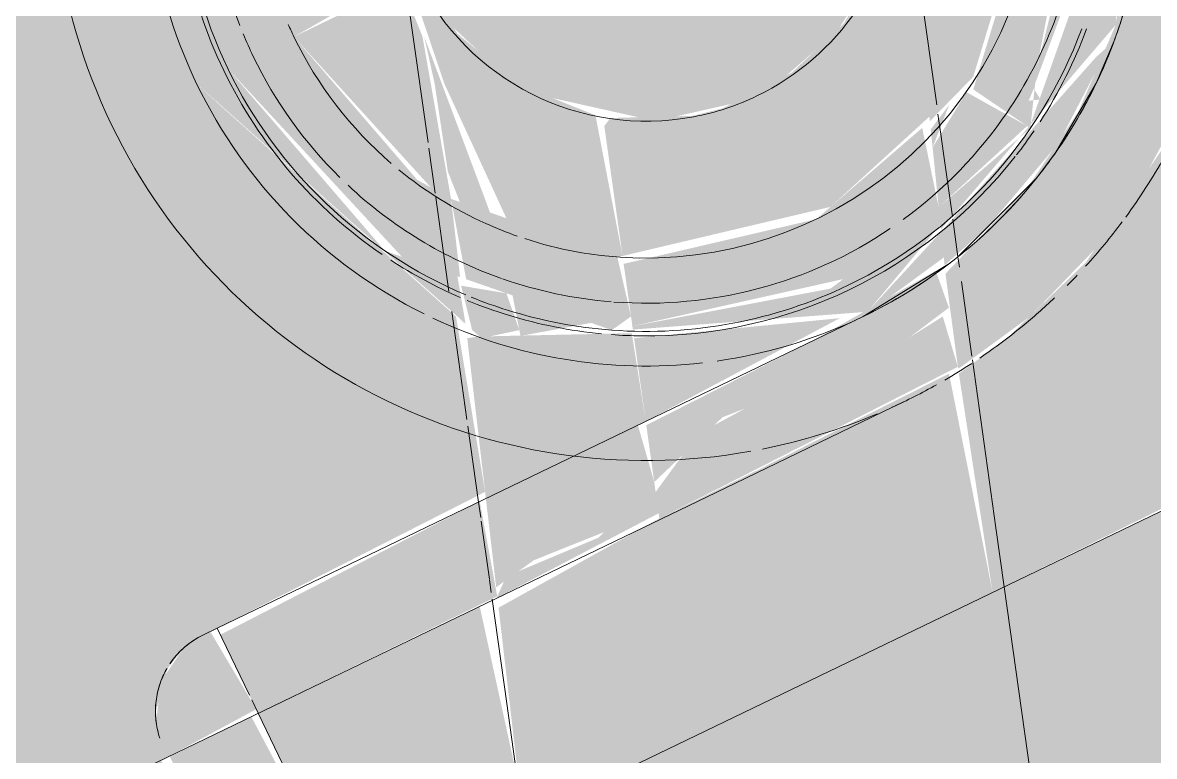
# Model space of a CAD drawing. Header units: metres. Extents: x 15.2 to 39, y -2.1 to 25.8.
# Drawn here: x 25.94516 to 25.97184, y 24.78878 to 24.80608 of the extents above; entities that cross this region are included whole.
import ezdxf

# ---------------------------------------------------------------- set-up
doc = ezdxf.new("R2010")
doc.units = ezdxf.units.M
doc.layers.add('A-FLOR', color=7, linetype='Continuous', lineweight=9, true_color=0x007f00)
doc.layers.add('P-SANR-FIXT', color=7, linetype='Continuous', lineweight=5)

# ---------------------------------------------------------------- blocks, each defined once
blk = doc.blocks.new('UT_Ducha higiênica - UT_Ducha higiênica-3628668-TÉRREO')
at = {"layer": 'P-SANR-FIXT', "true_color": 0xf0f1f7, "transparency": 33554560}
for points in [[(0.06600000000000557, 0.05738896833042396), (0.06600000000000665, 0.04111081578153612), (0.06707270295462019, 0.04095261230715148), (0.06787564434702348, 0.0402619429267885), (0.0681511617458161, 0.0396952061797324), (0.06822741628874658, 0.03878872391183644), (0.06837500654221285, 0.03170188777248156), (0.07239917617284208, 0.03052467378480849), (0.07924880820053545, 0.03334977557989802), (0.08000000000000564, 0.03364758371119561), (0.08000000000000564, 0.0514528220891366), (0.07420326019153939, 0.05194300195215212), (0.07214440446033174, 0.05238421109814281), (0.06971014256522597, 0.05319376902385665), (0.06787564434702348, 0.05426322742130082), (0.06721605440023773, 0.05480785721768856), (0.06627654872347061, 0.05667052214999709)], [(0.08000000000000564, 0.0514528220891366), (0.08000000000000564, 0.03364758371119561), (0.08832447377432685, 0.03019947377425127), (0.0887952502937421, 0.0293850315017401), (0.09056833088631415, 0.0299729506852637), (0.09177258371126469, 0.03050972148863958), (0.09184889882391649, 0.03969541915468359), (0.09251609626433324, 0.04068980073688834), (0.09301077523997416, 0.04099744027240603), (0.0940000000000057, 0.04153802325852814), (0.0938375142277309, 0.0569668463947166), (0.09278394559977464, 0.0548078572176864), (0.09087734520440194, 0.05345562955308965), (0.0882663540176106, 0.05249201108149077), (0.08521153238620727, 0.05186009597831531), (0.08110778467633346, 0.05150270320273762)]]:
    blk.add_hatch(color=7, dxfattribs=at).paths.add_polyline_path(points)
at = {"layer": 'P-SANR-FIXT', "true_color": 0xf4f4f4, "transparency": 33554560}
for points in [[(0.01500000000002041, 0.04895662101153), (0.01512511999485623, 0.04457711000151918), (0.06104499430344144, 0.02986840026209369), (0.06104499430344144, 0.03417061519968309), (0.05124977044699439, 0.03718797198336824), (0.03853252835645472, 0.04131872387728461), (0.02502871798532336, 0.04559278366095825), (0.01505929662041454, 0.04893740880013092)], [(0.01500000000002041, 0.04461718749986628), (0.01508959172625781, 0.03650742074787804), (0.02021054295102573, 0.0349126893743263), (0.02913709884446176, 0.03205958842969259), (0.04261159779771658, 0.02756323061783211), (0.05888689336295194, 0.02261129468144276), (0.06104499430343928, 0.02195205916468098), (0.06104499430344144, 0.02986840026209369), (0.01512511999485623, 0.04457711000151918)], [(0.07319260168384228, 0.03003246094366696), (0.07494790222908919, 0.02942427021980247), (0.0757016540558968, 0.02994810328954621), (0.08000000000000564, 0.03109984161405868), (0.08000000000000564, 0.03283003730629393), (0.07422015188773916, 0.03106001114756492), (0.07324092718521391, 0.03008078644504076)], [(0.08000000000000564, 0.03283003730629393), (0.08000000000000564, 0.03109984161405868), (0.08492194946161465, 0.02955441852911316), (0.08596251877424996, 0.028766904381176), (0.08773348009493648, 0.02910637916489839), (0.08508570843741763, 0.03146732583754951), (0.08064858588025221, 0.03265624924345883)], [(0.0660026917417769, 0.03252429378913686), (0.06614352672276207, 0.02823527659653066), (0.0668530679526746, 0.02800800167132507), (0.06624254088734526, 0.02976879679348706), (0.06636427324729609, 0.03211431176266454), (0.06603480861442496, 0.03251315989185879)], [(0.06623783886140189, 0.03244277576886967), (0.06642503255041637, 0.03136615035567943), (0.06629166183859538, 0.02940625214747639), (0.0668530679526746, 0.02800800167132507), (0.06822741628874442, 0.02777323168371507), (0.0682274162887455, 0.03175305261469591), (0.06646692584598274, 0.032363358604497)], [(0.07051265939328678, 0.02735251865311362), (0.07060565136282022, 0.02680600229776623), (0.07201105281627188, 0.02648742080700032), (0.07494790222908919, 0.02942427021980247), (0.07308605718399887, 0.02992591644382571), (0.07053850943564736, 0.0273783686954742)], [(0.06602678329040367, 0.02827267097720859), (0.06618929199337101, 0.02038062954228474), (0.0674122044319226, 0.0201847501238601), (0.06705643691078274, 0.02336329876784628), (0.06735244974281246, 0.02332132927751577), (0.0673734446147091, 0.02388599867875434), (0.06752851604004535, 0.02434210161897505), (0.06742616482807086, 0.02658063392664233), (0.06662817841868582, 0.02808003660018226), (0.0660700314695366, 0.02825881804482996)], [(0.07038514618040588, 0.02687663286400868), (0.06913691196327165, 0.0215318406539494), (0.06977451616430402, 0.01915226938058049), (0.0716284966744082, 0.0186902981510862), (0.07077515838587593, 0.02187499999993114), (0.07179900509813841, 0.02642375617942107), (0.07048669778472201, 0.0268441046157507)]]:
    blk.add_hatch(color=7, dxfattribs=at).paths.add_polyline_path(points)
at = {"layer": 'P-SANR-FIXT', "true_color": 0xf0f1f7, "transparency": 33554560}
h = blk.add_hatch(color=7, dxfattribs=at)
h.paths.add_polyline_path([(0.06131913397964073, 0.04015885768205343), (0.06104499430344144, 0.03897012282744843), (0.06104499430344144, 0.03878872391183644), (0.06600000000000665, 0.03897012282744951), (0.06597918455665511, 0.04111081567303499), (0.06228318583214765, 0.04099744027240278), (0.06159666615141236, 0.0405274667218752), (0.06139061833514488, 0.04025380083576768)])
h.paths.add_polyline_path([(0.0940000000000057, 0.04111080156403106), (0.09400000000000679, 0.03878872391183969), (0.09895500569657416, 0.03897012282744627), (0.09887875115364261, 0.0396952061797324), (0.09840346827408922, 0.04052732555062405), (0.09760873102365386, 0.04102995896074048), (0.09670677396448162, 0.04111081567303825), (0.09414043796388505, 0.0411108022960644)])
h = blk.add_hatch(color=7, dxfattribs=at)
h.paths.add_polyline_path([(0.06600000000000665, 0.04111081578153612), (0.06610452717211356, 0.03878872391183644), (0.0682274162887455, 0.03897012282744735), (0.0681511617458161, 0.0396952061797324), (0.0676758788662638, 0.04052732555062297), (0.06688114161583819, 0.04102995896073507), (0.06630371645262602, 0.04111081736465212)])
h.paths.add_polyline_path([(0.09204672338746399, 0.04015885768205451), (0.09177258371126579, 0.03897012282744735), (0.09177258371126579, 0.03878872391183753), (0.09400000000000679, 0.03897012282744627), (0.09383367726494024, 0.04111080069708006), (0.09297045711778831, 0.04097579216071874), (0.0921243556529878, 0.04026196628626068), (0.09211820774296814, 0.04025380083576659)])
h = blk.add_hatch(color=7, dxfattribs=at)
h.paths.add_polyline_path([(0.06104499430344144, 0.03878872391183644), (0.06104499430344144, 0.03417061519968309), (0.0660003625245263, 0.03298841994312422), (0.06600000000000665, 0.03878872391183753), (0.06142110450358804, 0.03878872391183644)])
h.paths.add_polyline_path([(0.06104499430344036, 0.02195205916468098), (0.06124305656763654, 0.001132232521669309), (0.06179801469972323, 0.0004363370349714473), (0.06359061305074629, -9.312657311966178e-14), (0.09695500569657353, -9.312657311966178e-14), (0.09851866866150959, 0.0007530203961875799), (0.09890486152093741, 0.001554958131994423), (0.09895500569657416, 0.002518993756030804), (0.09878162401379378, 0.03878872391183644), (0.0940000000000057, 0.03865793753211392), (0.09384497402901884, 0.02030958325517029), (0.09346928679824998, 0.01829467142547899), (0.0925676189672105, 0.01570613029024214), (0.09054179577598538, 0.01268209951848121), (0.089211627867787, 0.01147181869509818), (0.09033234720799407, 0.01082697033747298), (0.09097939482074996, 0.00971006021888814), (0.09106458025502621, 0.007657919766218425), (0.09097939482074996, 0.004069454246845177), (0.09033234720799407, 0.002952544128261417), (0.08921162786778267, 0.002307695770637307), (0.08324673743607626, 0.001744977240825853), (0.08301653995978675, 0.001662448639160124), (0.08301653995978675, 0.001267688726786764), (0.07925942093207802, 0.001079568247521169), (0.07698346004022454, 0.00130210223080953), (0.07677461274985095, 0.001744248721099933), (0.07323421458620795, 0.001865055626921259), (0.0700370455085597, 0.002670062531098671), (0.06926084178765694, 0.003491443075610212), (0.06893541974498398, 0.004714302604466039), (0.06902060517926131, 0.009710060218890306), (0.06966765279201828, 0.01082697033747407), (0.07067565450327697, 0.01158287328824358), (0.0689991597782605, 0.01333028612721388), (0.06709927002182847, 0.01658639448503444), (0.06628723877163199, 0.0190536209942782), (0.06603449453152344, 0.0204279155532562), (0.06333522205867556, 0.02125246284395155)])
h.paths.add_polyline_path([(0.07698346004022562, 0.00317387112398865), (0.07716568828068249, 0.00220327112735618), (0.07708624614682211, 0.002390385435379375), (0.07708624614682102, 0.003238187364842324)])
h.paths.add_polyline_path([(0.08291375385319133, 0.003238187364842324), (0.08268346541942309, 0.002287386027171829), (0.08301653995978675, 0.002454701676231966), (0.08301653995978675, 0.003173871123990816)])
h = blk.add_hatch(color=7, dxfattribs=at)
h.paths.add_polyline_path([(0.06600000000000665, 0.03878872391183753), (0.06603480861442496, 0.03251315989185879), (0.0682274162887455, 0.03191430619220765), (0.06805403460596511, 0.03878872391183753), (0.0660290540233726, 0.03878872391183753)])
h.paths.add_polyline_path([(0.06615502602298738, 0.02030958291592318), (0.06651867095069473, 0.01833210918976875), (0.06756124817092385, 0.01551071773514935), (0.06986660432030727, 0.01231335830094249), (0.07088342486242309, 0.01148429009073847), (0.07375987079412755, 0.01197967483456771), (0.0720077456023811, 0.01332299193659916), (0.07037683098848092, 0.01520173675647544), (0.06930334842269224, 0.01702404440970258), (0.06829300507492063, 0.01968952250388456), (0.06615266817012987, 0.02039181702874036)])
h.paths.add_polyline_path([(0.07698346004022454, 0.001737122348930677), (0.07698346004022454, 0.001267688726786764), (0.0780441307564656, 0.00112103687308321), (0.08216223246381582, 0.0011759718867473), (0.08301653995978675, 0.001430660561142497), (0.08280070351136828, 0.001729757489871076), (0.07718987433361096, 0.001730078996475405)])
h.paths.add_polyline_path([(0.08920306341923435, 0.01147336865949977), (0.09077046466175051, 0.01298094744036165), (0.09277637339849863, 0.01625787632678284), (0.09371276122837928, 0.01905362099426304), (0.09392940877838139, 0.02325439083149585), (0.09400000000000679, 0.03306065756339828), (0.09388165332642767, 0.03878872391183861), (0.09177258371126579, 0.03878872391183753), (0.09159980643023977, 0.02034155921833408), (0.09123673823322427, 0.01856752339506051), (0.09027533242053414, 0.01623964887611446), (0.0888529639170288, 0.01418370145599669), (0.08676308216944917, 0.01230826796014599), (0.08643526249941637, 0.01192573707610395), (0.08832692703449439, 0.01163192880495172), (0.08886541633354711, 0.01153447486619338)])
h.paths.add_polyline_path([(0.06927035623552262, 0.0103109632266048), (0.06893541974498398, 0.009065211861266196), (0.06902060517926131, 0.004069454246847343), (0.06966765279201828, 0.0029525441282625), (0.07078837213222644, 0.00230769577063839), (0.07686496197121623, 0.001741165788227693), (0.07698346004022454, 0.001737122348930677), (0.07720040318123468, 0.002177270031716682), (0.07867595992755269, 0.002042797114967417), (0.08261240023670713, 0.002140040382880841), (0.08301653995978675, 0.002045946865751961), (0.08324673743607626, 0.001744977240825853), (0.08676578541380549, 0.001865055626921259), (0.08981458025502757, 0.002556597946102525), (0.09072964376448865, 0.003468551239130682), (0.0910645802550273, 0.004765940811070016), (0.09097939482074996, 0.00971006021888814), (0.09033234720799407, 0.01082697033747298), (0.08920045069408036, 0.01147100965061771), (0.08799392433366285, 0.01038164654031435), (0.08772733860298042, 0.01088291134294514), (0.08510793263971941, 0.01126826858130436), (0.08167560292162428, 0.01029121139595137), (0.07903530944545915, 0.01021111080953932), (0.07649541262926593, 0.01070723380674887), (0.07412491401730431, 0.01129402377386905), (0.07208362967185956, 0.01060441994955976), (0.07197415851192902, 0.01041046428665646), (0.07078837213222644, 0.01147181869509601), (0.06966765279201828, 0.01082697033747407), (0.06933794683116323, 0.01039874961037154)])
h.paths.add_polyline_path([(0.07698346004022562, 0.00317387112398865), (0.07708624614681994, 0.00312429712076077), (0.07715054276590466, 0.002254373581632996), (0.07698346004022562, 0.002334958009398309), (0.07698346004022562, 0.003025071961183963)])
h.paths.add_polyline_path([(0.08552517995208107, 0.01153044244408075), (0.08587508598270806, 0.01166898504846349), (0.08570175753605482, 0.01164139349372789), (0.08562797041167998, 0.01159502997059342)])
h.paths.add_polyline_path([(0.08291375385319133, 0.003238187364843407), (0.08301653995978675, 0.0029234604196178), (0.08286287225025028, 0.00222451390599781), (0.08291375385319133, 0.002385143573821552), (0.08291375385319241, 0.003223445127218696)])
at = {"layer": 'P-SANR-FIXT', "true_color": 0xf4f4f4, "transparency": 33554560}
h = blk.add_hatch(color=7, dxfattribs=at)
h.paths.add_polyline_path([(0.06104499430344144, 0.03417061519968309), (0.06104499430344144, 0.02986840026209369), (0.06602678329040367, 0.02827267097720859), (0.06577875273917877, 0.0326019263120506), (0.06222112844867784, 0.03383524139357914)])
h.paths.add_polyline_path([(0.0682274162887455, 0.03175305261469591), (0.06822741628874442, 0.02756778071992879), (0.07024384150653758, 0.0269612348225231), (0.07173112419877478, 0.03022445886753701), (0.07182373044633496, 0.0305067585168513), (0.06837500654221285, 0.03170188777248156)])
h = blk.add_hatch(color=7, dxfattribs=at)
h.paths.add_polyline_path([(0.07214698010061854, 0.03039475636328252), (0.07324092718521391, 0.03008078644504076), (0.07452248134682316, 0.03136234060665), (0.08000000000000564, 0.03283003730629393), (0.08000000000000564, 0.03364758371119561), (0.0722122195329216, 0.0304217794209433)])
h.paths.add_polyline_path([(0.07494790222908919, 0.02942427021980247), (0.07868278763304098, 0.02836875027701966), (0.08000000000000564, 0.0282779892761177), (0.08000000000000564, 0.03109984161405868), (0.0752031279417455, 0.02967949593245878)])
h = blk.add_hatch(color=7, dxfattribs=at)
h.paths.add_polyline_path([(0.08000000000000564, 0.03364758371119561), (0.08000000000000564, 0.03283003730629393), (0.08547751865318812, 0.03136234060665), (0.08780651604236553, 0.02912554681289757), (0.0886178646958428, 0.02949116543245189), (0.08832447377432685, 0.03019947377425127), (0.080328648551002, 0.03351145302411725)])
h.paths.add_polyline_path([(0.08000000000000564, 0.03109984161405868), (0.08019590983080126, 0.02828119694671017), (0.08574086514256198, 0.02873550284816259), (0.0843467306231395, 0.02993513865387562), (0.08030468103009632, 0.03101820257809565)])
h = blk.add_hatch(color=7, dxfattribs=at)
h.paths.add_polyline_path([(0.07212614346616368, 0.03040197600884435), (0.072385284313113, 0.03049346520006838), (0.07221579792939865, 0.03044226569932932)])
h.paths.add_polyline_path([(0.07185423484876081, 0.01347650269021945), (0.07203875854444818, 0.01338729377549543), (0.0720438946970366, 0.01339794300882672)])
h = blk.add_hatch(color=7, dxfattribs=at)
h.paths.add_polyline_path([(0.07167552622568442, 0.03019947377425127), (0.07146056540569014, 0.02931789490050411), (0.07237531272346233, 0.02921517198328809), (0.07300000000000614, 0.0300991951321951), (0.0719439265947602, 0.03032008983067517), (0.07173112419877478, 0.03022445886753701)])
h.paths.add_polyline_path([(0.0742591348574493, 0.02873550284816259), (0.07866529175238146, 0.02833247454100249), (0.07756170161368985, 0.0285920469071113), (0.07555713445139124, 0.02921317851400245), (0.07479183371073576, 0.02926820170144797), (0.07440612903483061, 0.0288824970255439)])
h = blk.add_hatch(color=7, dxfattribs=at)
h.paths.add_polyline_path([(0.06104499430344144, 0.02986840026209369), (0.06104499430344036, 0.02195205916468098), (0.06613526126280621, 0.02063684400987157), (0.06604691665527239, 0.02565353409189606), (0.06602678329040367, 0.02827267097720859), (0.06163552879281989, 0.02967924468346388)])
h.paths.add_polyline_path([(0.0682274162887455, 0.02187499999992572), (0.06865399659489554, 0.01955861304057982), (0.06922830952069822, 0.01935034499901572), (0.06828299723632529, 0.02173480251153883)])
h.paths.add_polyline_path([(0.06822741628874442, 0.02756778071992879), (0.0684315281166059, 0.02238985206457677), (0.07011469314424107, 0.02696326235215658), (0.06878189874548932, 0.02739017305800598)])
h = blk.add_hatch(color=7, dxfattribs=at)
h.paths.add_polyline_path([(0.07132509125335271, 0.02935344891131663), (0.07087860777269267, 0.02771846703251951), (0.0722665199050748, 0.02910637916490055), (0.07146056540569014, 0.02931789490050411)])
h.paths.add_polyline_path([(0.07201105281627188, 0.02648742080700032), (0.07197858135400255, 0.02636623565996589), (0.0752439450290379, 0.02550078069771173), (0.0766856024576489, 0.02681872967669327), (0.07839228614268248, 0.02759627278801733), (0.0801240743437124, 0.02781515862525824), (0.08048366083540273, 0.0280100544139365), (0.07746262748655217, 0.02838662787436191), (0.07396978561932233, 0.02844615361003453), (0.07210713228914677, 0.02658350027986006)])
h = blk.add_hatch(color=7, dxfattribs=at)
h.paths.add_polyline_path([(0.0668530679526746, 0.02800800167132507), (0.06752878596798713, 0.02589307478421042), (0.0673734446147091, 0.02388599867875434), (0.06721845844878631, 0.02369923216018074), (0.06728072890942671, 0.02333149804892611), (0.06685359752459392, 0.02339205787804977), (0.06753673801742723, 0.01996377413899088), (0.0684537104688761, 0.01986658360172114), (0.0682274162887455, 0.02319727418254216), (0.06814158640839023, 0.02759527310347931), (0.0672041424808617, 0.02789554811151565)])
h.paths.add_polyline_path([(0.06645250694736088, 0.02129461716971482), (0.06653166772800037, 0.02075919908290107), (0.06659368240045961, 0.02088777951455756), (0.06652682139929163, 0.02108045871153991)])
h = blk.add_hatch(color=7, dxfattribs=at)
h.paths.add_polyline_path([(0.06928109091469921, 0.01933120442761964), (0.07185423484876081, 0.01347650269021945), (0.07412491401730431, 0.01278522672273221), (0.07049933242996503, 0.01644721825097727), (0.06977451616430402, 0.01915226938058049), (0.06931247314812695, 0.01931982401808687)])
h.paths.add_polyline_path([(0.07169092705538066, 0.0184573047973612), (0.0721923177462217, 0.01708131426292512), (0.07577103628129668, 0.01378330579905005), (0.08000000000000455, 0.01278416913813451), (0.07978437487935885, 0.02782530117929996), (0.07869113168575291, 0.02767268992824328), (0.07704846314014868, 0.02703159702328734), (0.07674008463796285, 0.02711003127752432), (0.07450525549878292, 0.02428493420365751), (0.074040997193676, 0.02227031830629614), (0.07410276854000915, 0.02114596173780146), (0.07454959545601184, 0.01950958474484046), (0.07542882959964954, 0.01807968722557557), (0.07653315292251832, 0.01704631361244511), (0.07752960559437069, 0.0166127521381041), (0.07170083573294171, 0.01845371152829645)])
h.paths.add_polyline_path([(0.0758911466531874, 0.01180435907072184), (0.08000000000000564, 0.0103098511586336), (0.08000000000000455, 0.01091996269356726), (0.07589874563626677, 0.01180461836631396)])
h = blk.add_hatch(color=7, dxfattribs=at)
h.paths.add_polyline_path([(0.07030923251216, 0.02690094896086875), (0.06828299723632529, 0.02173480251153883), (0.06938559992915798, 0.01929330542380133), (0.06977451616430402, 0.01915226938058049), (0.06915415069646047, 0.02228249517403211), (0.07038514618040588, 0.02687663286400868)])
h.paths.add_polyline_path([(0.0768537449291985, 0.01683155139476433), (0.07751893246909437, 0.01660764966065625), (0.07689771786444545, 0.01681731584882909)])
h.paths.add_polyline_path([(0.07197858135400255, 0.02636623565996589), (0.07089034300041072, 0.02144512516623425), (0.07179426339802035, 0.01841983104962305), (0.0768537449291985, 0.01683155139476433), (0.07548052626684529, 0.01801835705611591), (0.07464791272208798, 0.01928953124984511), (0.07413989591326718, 0.0208825807879896), (0.07408859288212497, 0.02272926305993072), (0.07423263478233359, 0.02343386379486058), (0.07503157248681214, 0.02521135284496668), (0.07492354594040387, 0.02542292669089022), (0.07264538071945194, 0.02615265148822106)])
at = {"layer": 'P-SANR-FIXT', "true_color": 0xf0f1f7, "transparency": 33554560}
h = blk.add_hatch(color=7, dxfattribs=at)
h.paths.add_polyline_path([(0.068481356415928, 0.01962121903524202), (0.06885653783477627, 0.01830095570780971), (0.06991311266373529, 0.01593974024258026), (0.07147165840413144, 0.01385907913484773), (0.07135032621512612, 0.01427417617276217), (0.06922830952069822, 0.01935034499901572), (0.06855082375376488, 0.01959602749635603)])
h.paths.add_polyline_path([(0.07186565138624842, 0.01346508615273184), (0.07297027915846782, 0.01247580814208655), (0.07412491401730321, 0.01197116263377581), (0.07393625441868348, 0.01253458082946523), (0.07203875854444818, 0.01338729377549543)])
at = {"layer": 'P-SANR-FIXT', "true_color": 0xf4f4f4, "transparency": 33554560}
h = blk.add_hatch(color=7, dxfattribs=at)
h.paths.add_polyline_path([(0.06977451616430402, 0.01915226938058049), (0.07059289177905875, 0.01644380353627305), (0.07193291514599635, 0.01738408723926384), (0.07110646994100248, 0.01866925151337618), (0.0703446323448856, 0.01894552324087193)])
h.paths.add_polyline_path([(0.07051265939328787, 0.01639748134674757), (0.07110143258588002, 0.01611351452363114), (0.07098525684071469, 0.01615401175920441), (0.07055902903155169, 0.01637359294709019)])
h.paths.add_polyline_path([(0.07111436889576496, 0.01615058458373264), (0.0747838581421309, 0.0123176236919881), (0.07677588862002929, 0.0120095436458385), (0.08000000000000455, 0.012163917700268), (0.07998617992818731, 0.0126538614628829), (0.07507805053839987, 0.01419558147074695), (0.07377749080958855, 0.01538574675452224), (0.07429497970068606, 0.01349995138227103), (0.07123773260858517, 0.01604777667257886)])
h.paths.add_polyline_path([(0.0775768894878193, 0.01184108410909659), (0.07761563215369742, 0.01155885213244386), (0.08000000000000455, 0.01099524527621049), (0.08000000000000455, 0.01184108410909551), (0.07758135915575844, 0.01184108410909442)])
h = blk.add_hatch(color=7, dxfattribs=at)
h.paths.add_polyline_path([(0.07110646994100248, 0.01866925151337618), (0.07184727688787645, 0.01787379927873133), (0.071510492614869, 0.01852273729220496)])
h.paths.add_polyline_path([(0.07111436889576496, 0.01615058458373264), (0.07102258123850876, 0.01588755950152776), (0.07131937286801046, 0.0159181049302525), (0.0711808224437309, 0.01607522459126714)])
h.paths.add_polyline_path([(0.07051265939328787, 0.01639748134674757), (0.07172281860599154, 0.01564351939963552), (0.07433821647509381, 0.01369403509168063), (0.0736993160046112, 0.01557431600453779), (0.07192249514410488, 0.01721145039699542), (0.0705535305862313, 0.01642107834099674)])
h.paths.add_polyline_path([(0.07660808780093036, 0.01182882282810492), (0.0775768894878193, 0.01156923319848003), (0.07748478743450397, 0.01184008522809037), (0.07668345249282371, 0.01183139445276847)])
at = {"layer": 'P-SANR-FIXT'}
for p, q in [((0.06600000000000557, 0.05738896833042396), (0.06600000000000665, 0.0330606575633972)), ((0.06104499430343674, 0.001999999999942718), (0.06104499430343764, 0.03878872391187346)), ((0.06600000000000125, 0.0387887239118735), (0.06104499430343417, 0.0387887239118735))]:
    blk.add_line(p, q, dxfattribs=at)
at = {"layer": 'P-SANR-FIXT', "color": 8, "true_color": 0x78787b}
for p, q in [((0.06822741628874161, 0.0387887239118735), (0.06822741628874161, 0.03914821128362743)), ((0.06104499430343664, 0.001999999999942737), (0.06104499430343756, 0.03878872391187357)), ((0.06634704188851459, 0.0387887239118735), (0.06600000000000125, 0.0387887239118735)), ((0.06822741628874161, 0.0387887239118735), (0.06647703843195482, 0.0387887239118735)), ((0.06822741628874161, 0.03878872391187346), (0.06822741628874161, 0.02187499999996185)), ((0.0682274162887455, 0.03194619170674606), (0.06994938744681423, 0.03139462282018034)), ((0.0701005050633944, 0.03134621795861929), (0.07254989304699037, 0.03056164837012543)), ((0.06822741628874326, 0.02187499999996194), (0.06847563138779854, 0.01947028477177907)), ((0.06937604370335476, 0.01897770001438243), (0.06852079217285488, 0.01925164777024603)), ((0.07180311608268966, 0.01342486264695401), (0.07265991411450354, 0.01267082342450995))]:
    blk.add_line(p, q, dxfattribs=at)
at = {"layer": 'P-SANR-FIXT', "color": 253, "true_color": 0xb4b4b9}
for p, q in [((0.06822741628874153, 0.03878872391187355), (0.06822741628874152, 0.02187499999996173)), ((0.06617606191481563, 0.03260326615464582), (0.06646417151812435, 0.03251098104733544)), ((0.06647703843195928, 0.03250685961399741), (0.06779785967521185, 0.03208378405951854)), ((0.06787564434702348, 0.03205886865682808), (0.0682274162887455, 0.03194619170674606)), ((0.06796374851653422, 0.01943007581641007), (0.06626901951459145, 0.01997291869984208)), ((0.06852079217285488, 0.01925164777024603), (0.06829232899700957, 0.01932482738125646))]:
    blk.add_line(p, q, dxfattribs=at)
at = {"layer": 'P-SANR-FIXT', "color": 253, "true_color": 0xb6b6b7}
for p, q in [((0.07300000000000614, 0.03041747348673622), (0.07343748296476268, 0.03027734222458736)), ((0.07522758286089594, 0.0297039508516103), (0.07624839006069058, 0.02937697354542582))]:
    blk.add_line(p, q, dxfattribs=at)
at = {"layer": 'P-SANR-FIXT', "color": 254, "true_color": 0xd5d5d5}
blk.add_line((0.07343748296476268, 0.03027734222458736), (0.07513473808345991, 0.02973369019438184), dxfattribs=at)
at = {"layer": 'P-SANR-FIXT', "color": 253, "true_color": 0xb5b5b8}
blk.add_line((0.06986309419963468, 0.01882169165229326), (0.0694353913513003, 0.01895869022090154), dxfattribs=at)
at = {"layer": 'P-SANR-FIXT', "color": 254, "true_color": 0xd4d4d6}
blk.add_line((0.07175573004926246, 0.01821545673171142), (0.07130556367121121, 0.01835965064967946), dxfattribs=at)
at = {"layer": 'P-SANR-FIXT', "flags": 128}
for points in [[(0.06104499430344144, 0.02164623927528542), (0.05163308091803331, 0.02466099278154099), (0.03962577790509815, 0.02850708202786263), (0.02748242577210961, 0.03239674950795122), (0.01633766285204492, 0.03596655638077359), (0.01503064883495102, 0.03638520930812481)], [(0.06600000000000665, 0.0330606575633972), (0.06600000000000557, 0.02631377430507852), (0.06600000000000557, 0.0224333433830488), (0.06600000000000665, 0.02187499999993222)]]:
    blk.add_lwpolyline(points, dxfattribs=at)
at = {"layer": 'P-SANR-FIXT', "color": 8, "true_color": 0x78787b, "flags": 128}
for points in [[(0.06104499430344144, 0.03424681124890878), (0.06366233714796721, 0.0334084436190233), (0.06602602439881358, 0.03265132504648843)], [(0.0661877248828123, 0.01999895838658446), (0.06238240849889285, 0.02121784879080644), (0.06104499430344144, 0.02164623927528542)], [(0.06852257954139873, 0.01925535367745389), (0.06939326858138262, 0.0167670673602468), (0.06970923227606392, 0.01615714840250428)], [(0.06971009149772728, 0.01615560228224645), (0.07079582342454933, 0.01453491411446422), (0.07154986264698772, 0.01367811608265613)]]:
    blk.add_lwpolyline(points, dxfattribs=at)
at = {"layer": 'P-SANR-FIXT', "color": 253, "true_color": 0xb6b6b7, "flags": 128}
blk.add_lwpolyline([(0.07637653336857052, 0.02933592764212149), (0.07898136693515462, 0.0285015668903252), (0.07964731213814731, 0.0282882563174937)], dxfattribs=at)
at = {"layer": 'P-SANR-FIXT', "color": 254, "true_color": 0xd3d4d7, "flags": 128}
blk.add_lwpolyline([(0.07130556367121121, 0.01835965064967946), (0.07086937577985868, 0.01849936708362759), (0.06986309419963468, 0.01882169165229326)], dxfattribs=at)
at = {"layer": 'P-SANR-FIXT', "color": 253, "true_color": 0xb5b5b8, "flags": 128}
blk.add_lwpolyline([(0.07816972594195296, 0.01616097367233938), (0.07630098604122215, 0.01675955442179041), (0.07196792898207402, 0.01814748676104492)], dxfattribs=at)
at = {"layer": 'P-SANR-FIXT', "color": 8, "true_color": 0x78787b}
for centre, radius, start, end in [((0.06622741628874153, 0.03914821128362746), 0.001999999999999996, 75.00000000000009, 82.76650575170878), ((0.0800000000000014, 0.02187499999996996), 0.01399999999999999, 90.00000000000034, 164.4020723209827), ((0.0800000000000014, 0.02187499999996996), 0.01400000000000001, 15.60207767471376, 89.9999999999997), ((0.0800000000000014, 0.02187499999996695), 0.0117725837112637, 89.99999999999994, 127.8402297298041), ((0.0800000000000014, 0.02187499999996695), 0.01177258371126371, 52.15977027020215, 89.99999999999967), ((0.0800000000000014, 0.02187499999996695), 0.01177258371126372, 128.9337603640914, 160.6946664949729), ((0.0800000000000014, 0.02187499999996996), 0.01399999999999999, 165.5324568339008, 177.1560781997979), ((0.0800000000000014, 0.02187499999996695), 0.01177258371126372, 162.4145360139042, 178.9617827200822), ((0.0800000000000014, 0.02187499999996695), 0.01177258371126372, 179.9999999999999, 213.4471207425574), ((0.0800000000000014, 0.02187499999996996), 0.014, 184.4275718313969, 187.5018254959054), ((0.0800000000000014, 0.02187499999996996), 0.01400000000000001, 188.4254075588868, 193.5228641808407), ((0.0800000000000013, 0.02187499999996173), 0.01177258371125813, 198.5781000343783, 208.0829761927377), ((0.0800000000000014, 0.02187499999996996), 0.01400000000000001, 199.4098705345519, 200.7988822361691), ((0.0800000000000014, 0.02187499999996996), 0.01400000000000001, 201.981401592368, 207.5191381682158), ((0.0800000000000013, 0.02187499999996173), 0.01177258371125812, 213.4393852514811, 222.232013536038), ((0.0800000000000014, 0.02187499999996695), 0.01177258371126371, 214.598393480955, 238.2407709617567)]:
    blk.add_arc(centre, radius, start, end, dxfattribs=at)
at = {"layer": 'P-SANR-FIXT', "color": 253, "true_color": 0xb4b4b9}
for centre, radius, start, end in [((0.06622741628874153, 0.03914821128362746), 0.002000000000000005, 60.00000000000018, 75.00000000000011), ((0.06622741628874153, 0.03914821128362746), 0.002, 44.99999999999992, 55.84906792235518), ((0.06622741628874153, 0.03914821128362746), 0.002000000000000002, 33.95592794226214, 43.51691963905767), ((0.06622741628874153, 0.03914821128362746), 0.002000000000000003, 15.77229635268261, 30.00000000000031), ((0.06622741628874153, 0.03914821128362746), 0.002000000000000009, 1.987846675914711e-13, 15.00000000000018), ((0.0800000000000013, 0.02187499999996173), 0.01177258371125814, 179.9999999999993, 191.6742183424538), ((0.0800000000000013, 0.02187499999996173), 0.01177258371125813, 193.0223786026483, 194.999999999999), ((0.0800000000000013, 0.02187499999996173), 0.01177258371125813, 196.088616114463, 198.5781000343783), ((0.0800000000000013, 0.02187499999996173), 0.01177258371125813, 208.8489964166689, 213.4393852514812), ((0.0800000000000013, 0.02187499999996173), 0.01177258371125811, 222.232013536038, 225.9180458290837)]:
    blk.add_arc(centre, radius, start, end, dxfattribs=at)
at = {"layer": 'P-SANR-FIXT', "color": 253, "true_color": 0xb6b6b7}
for radius, start, end in [(0.01095503730636507, 89.99999999999997, 131.390640515658), (0.01106186790881812, 90.00000000000037, 120.0000000000004), (0.01106186790881813, 60.00000000000001, 90.00000000000006), (0.01095503730636506, 48.60935948434349, 89.99999999999964), (0.01106186790881811, 121.2428858324861, 130.8848607919871), (0.009224841614128737, 89.99999999999994, 113.5676672814764), (0.009224841614128737, 89.99999999999994, 113.5676672814764), (0.00922484161412875, 88.018300739444, 89.99999999999957), (0.00922484161412875, 88.018300739444, 89.99999999999957), (0.009224841614128756, 115.0141002003722, 130.026081922176), (0.009224841614128756, 115.0141002003722, 130.026081922176), (0.01106186790881811, 131.7893259453588, 137.1759846321285), (0.01095503730636509, 132.1083265480066, 136.878266425963), (0.01106186790881812, 150.0000000000004, 153.6439568819462)]:
    blk.add_arc((0.08000000000000139, 0.02187499999996695), radius, start, end, dxfattribs=at)
at = {"layer": 'P-SANR-FIXT', "color": 254, "true_color": 0xd5d5d5}
for radius, start, end in [(0.0102902239616596, 90.0000000000004, 109.6662048550881), (0.01029022396165961, 86.7698751093326, 90.00000000000006), (0.0102902239616596, 45.17964495714666, 85.57028446966082), (0.01029022396165959, 111.1276254721127, 134.869936658657)]:
    blk.add_arc((0.08000000000000138, 0.02187499999996695), radius, start, end, dxfattribs=at)
at = {"layer": 'P-SANR-FIXT', "color": 253, "true_color": 0xb5b5b8}
for centre, radius, start, end in [((0.08000000000000139, 0.02187499999996695), 0.01095503730636509, 136.8782664259725, 149.9999999999999), ((0.08000000000000139, 0.02187499999996695), 0.01106186790881811, 137.1759846321379, 148.7571141675147), ((0.08000000000000139, 0.02187499999996695), 0.009224841614128752, 130.0260819221759, 135.0000000000055), ((0.08000000000000139, 0.02187499999996695), 0.009224841614128752, 130.0260819221759, 135.0000000000055), ((0.08000000000000139, 0.02187499999996695), 0.009224841614128758, 136.1470887637323, 224.9999999999996), ((0.08000000000000139, 0.02187499999996695), 0.009224841614128758, 136.1470887637323, 224.9999999999996), ((0.07999999999999673, 0.02187499999996173), 0.005999999999999991, 89.99999999995525, 164.9340489201826), ((0.08000000000000139, 0.02187499999996695), 0.01095503730636509, 149.9999999999999, 179.9999999999999), ((0.08000000000000139, 0.02187499999996695), 0.01106186790881813, 153.6439568819462, 206.095574391948), ((0.07999999999999673, 0.02187499999996173), 0.006000000000000003, 164.9999999999919, 179.9999999999992), ((0.08000000000000139, 0.02187499999996695), 0.01095503730636508, 179.9999999999999, 223.8316784660036), ((0.07999999999999673, 0.02187499999996173), 0.006000000000000017, 179.9999999999999, 240.0000000000294), ((0.08000000000000139, 0.02187499999996695), 0.01106186790881813, 206.3560431181459, 210), ((0.08000000000000139, 0.02187499999996695), 0.01106186790881813, 211.332406495884, 224.0317803662784)]:
    blk.add_arc(centre, radius, start, end, dxfattribs=at)
at = {"layer": 'P-SANR-FIXT', "color": 254, "true_color": 0xd4d4d6}
for radius, start, end in [(0.0102902239616596, 134.9999999999953, 149.612732930546), (0.0102902239616596, 150.0000000000004, 188.247107554264), (0.01029022396165962, 210.0000000000025, 236.7204505880013)]:
    blk.add_arc((0.08000000000000138, 0.02187499999996695), radius, start, end, dxfattribs=at)
at = {"layer": 'P-SANR-FIXT'}
for radius, start, end in [(0.01399999999999999, 178.6962438444752, 183.5137432589621), (0.014, 193.5228641808407, 197.6845121216112), (0.01400000000000001, 208.1010115795622, 215.0280116434857)]:
    blk.add_arc((0.0800000000000014, 0.02187499999996996), radius, start, end, dxfattribs=at)
at = {"layer": 'P-SANR-FIXT', "color": 254, "true_color": 0xd3d4d7}
blk.add_arc((0.08000000000000138, 0.02187499999996695), 0.01029022396165961, 190.3337951448808, 209.9999999999999, dxfattribs=at)
at = {"layer": 'P-SANR-FIXT', "color": 8, "true_color": 0x78787b}
for points, knots in [([(0.0666123462252041, 0.04111081897341547), (0.06674000098065351, 0.04108581890003199), (0.06692902385891879, 0.04102940703512435), (0.06717250672057345, 0.04091475530202431), (0.06729039664876223, 0.04084376855313751), (0.06734805067607454, 0.04080476752170903)], [0.1428571428571428, 0.1428571428571428, 0.1428571428571428, 0.1428571428571428, 0.2857142857142857, 0.3571428571428571, 0.4285714285714285, 0.4285714285714285, 0.4285714285714285, 0.4285714285714285]), ([(0.0679534003691955, 0.04015864631569028), (0.06799402112538942, 0.04008924313825017), (0.0680688165126741, 0.03994224240005637), (0.06818531797710749, 0.03961781842819322), (0.06822741628874164, 0.03934103627677755), (0.06822741628874161, 0.03914821128362746)], [0.7142857142857143, 0.7142857142857143, 0.7142857142857143, 0.7142857142857143, 0.7857142857142857, 0.8571428571428571, 1, 1, 1, 1])]:
    blk.add_open_spline(points, degree=3, knots=knots, dxfattribs=at)
blk.add_open_spline([(0.06734805067607454, 0.04080476752170903), (0.06740570470338686, 0.04076576649028055), (0.06751843088444733, 0.04068074911345343), (0.06767793758439884, 0.04053113568145204), (0.06777604051180669, 0.04041615287028202), (0.0678224881530314, 0.04035475417459786)], degree=3, dxfattribs=at)

msp = doc.modelspace()

# ---------------------------------------------------------------- hatches: boundary and pattern name
at = {"layer": 'A-FLOR', "true_color": 0x464646}
h = msp.add_hatch(color=49, dxfattribs=at)
h.paths.add_polyline_path([(23.79740642318289, 21.74731005682862), (26.63465047573733, 23.1157201511516), (26.56948809029338, 23.25082701079705), (26.83970180958427, 23.38115178168493), (25.75366205218484, 25.63293277577628), (25.48344833289394, 25.50260800488838), (25.41828594744999, 25.63771486453384), (22.58104189489564, 24.26930477021091), (22.64620428033959, 24.13419791056546), (22.51109742069407, 24.06903552512148), (23.5971371780935, 21.81725453103012), (23.73224403773895, 21.88241691647407)])
h.paths.add_polyline_path([(25.84544231333541, 25.19345708377688), (25.84544150762684, 25.19345728858413), (25.84821941747273, 25.19345708377688)])
h.paths.add_polyline_path([(26.58579621172366, 23.4000247716773), (26.57612104300934, 23.40736496862135), (26.57231663023471, 23.41195365134683), (26.56937246568289, 23.41053367322107), (26.56407259166678, 23.42152236447224), (26.56707426751631, 23.42297008044461), (26.56657427002348, 23.42489657229807), (26.56562772387442, 23.42986607758446), (26.56611642200403, 23.44093822553912), (26.60570487159497, 23.46003183646425), (26.60758822048475, 23.45643706860406), (26.62122507967628, 23.46301416081991), (26.62162994382714, 23.47896223751426), (26.62371925033337, 23.47996991540883), (26.63047852536657, 23.46595532068531), (26.64992945620811, 23.47415427597115), (26.63721750929886, 23.50097635663492), (26.63579883217353, 23.50151351339471), (26.62907223714479, 23.51509947585772), (26.62743254698707, 23.5156862423366), (26.62546938755425, 23.51918033471347), (26.62898299692394, 23.52110302786206), (26.54192406285181, 23.70160991241564), (26.53825033985375, 23.7000462071589), (26.53680904547041, 23.70358385560802), (26.53744272758421, 23.70544380734406), (26.53272211290224, 23.7149355051744), (26.52597895215839, 23.71187665123085), (26.52560877437537, 23.71264417312916), (26.52454582425262, 23.71215494212135), (26.52456715629159, 23.71171211213322), (26.52383810671969, 23.71166127054447), (26.52385986389607, 23.71134570096849), (26.52313585706852, 23.71150599382953), (26.52035645299365, 23.71005107020794), (26.51967182430549, 23.70835716116505), (26.51941201727892, 23.70800212597005), (26.52333851732716, 23.6998609708036), (26.52144918487121, 23.69894974090714), (26.52642697299792, 23.68862885843485), (26.52509095739816, 23.68817068704165), (26.52819191400105, 23.68139006169884), (26.52324934202017, 23.68013721708476), (26.50384486811705, 23.67362722884441), (26.48919140512959, 23.66802258846951), (26.45778572296877, 23.65532753564846), (26.41776760602326, 23.63898942007738), (26.39985448588241, 23.63292232234177), (26.37057486308306, 23.62264679516763), (26.32110146929529, 23.60387051273816), (26.30117615092257, 23.5954169943217), (26.28073249366126, 23.58593877134624), (26.2779638923359, 23.58452227559897), (26.27977960682503, 23.57732880823706), (26.28139723795086, 23.56024266614028), (26.28037698382986, 23.54417936471756), (26.27824125993486, 23.53267183456529), (26.27590903330597, 23.52552726358834), (26.26829693909184, 23.50650277623361), (26.26024140984896, 23.49430108987662), (26.25250475476339, 23.48423004293143), (26.23956594959919, 23.47235900274196), (26.22517060876262, 23.46297177976824), (26.21247315304818, 23.45665643975895), (26.20865446700131, 23.45525616526176), (26.1957267280437, 23.45132738540208), (26.17891477627872, 23.4490009533625), (26.16377475184, 23.44905556630244), (26.14617773594631, 23.45160055517796), (26.13004709236235, 23.45689982839501), (26.11571512724409, 23.46411471091902), (26.10130687229551, 23.47407945121837), (26.08851823701611, 23.48670702541401), (26.08008063302424, 23.49805030329064), (26.07240953936638, 23.51122304826516), (26.06645068936553, 23.52721154034459), (26.0633050773711, 23.53967377345353), (26.06168744624631, 23.55675991555869), (26.0627077003692, 23.57282321697358), (26.06484342426695, 23.58433074713514), (26.06717565089146, 23.59149874747192), (26.07421606485536, 23.60870459547873), (26.07622002859606, 23.61311589348531), (26.09137915458903, 23.63352499014782), (26.10311434168226, 23.64429935085197), (26.11492285718055, 23.65254103936222), (26.13144642952515, 23.66079228910359), (26.14770943656755, 23.66567854976003), (26.16313865770306, 23.66788274792803), (26.18180389132227, 23.66778998275301), (26.19667568675655, 23.66537580714912), (26.21283680784452, 23.66006676685179), (26.22800510184414, 23.65258897234403), (26.23041811680715, 23.65107468037353), (26.24224097212083, 23.64247723308997), (26.25456644718804, 23.63029555626039), (26.25841489158399, 23.62557143089596), (26.26343142362492, 23.62807182463581), (26.29226059320631, 23.64290701752243), (26.30750950242263, 23.6516101444669), (26.3262188072073, 23.6626952759376), (26.36515425503177, 23.68649440697973), (26.39434918043025, 23.70503728488876), (26.4137444033895, 23.71567097022199), (26.45589329472993, 23.73939347234476), (26.47268225825709, 23.74954294225979), (26.485672212235, 23.7580302557663), (26.48987235617651, 23.76119248604034), (26.49312462981757, 23.75444926331518), (26.49431493731115, 23.75520954403903), (26.49929272543788, 23.74488866156672), (26.5011820578938, 23.74579989146316), (26.5052680632224, 23.73752696925026), (26.50593746475854, 23.73758602488143), (26.50770235474311, 23.7371465515435), (26.51037914431242, 23.73849761930529), (26.51068951129835, 23.73892340074462), (26.51083078042719, 23.73892340074462), (26.51122128528366, 23.73938327102044), (26.51169377754927, 23.73916115991573), (26.51259916163724, 23.73961813840493), (26.51215331355895, 23.74054255412922), (26.51882100640756, 23.74375839951681), (26.51424673536129, 23.75339262274176), (26.51241556505468, 23.75414155663471), (26.51051859547185, 23.75751784225252), (26.51403220484155, 23.75944053540112), (26.09057691796893, 24.63742733130859), (26.0868804788484, 24.63588371503567), (26.08531190319542, 24.63950868895102), (26.08588921985909, 24.64116169690814), (26.08088007446654, 24.65151344470878), (26.07044025492446, 24.64625212698419), (26.06966625764597, 24.64455066682741), (26.06627957971915, 24.64291726336425), (26.06435688657055, 24.64643087273394), (26.06319084751103, 24.64586848910042), (26.06644896678323, 24.63911314611808), (26.06194540479505, 24.63694106660333), (26.05709681712132, 24.64648898800214), (26.0464858973794, 24.64137131415529), (26.04541311863593, 24.6434005224686), (26.03672517526673, 24.63917489303645), (26.04220334228003, 24.63794624551564), (26.05063679882596, 24.63347160968342), (26.05694667138009, 24.62779599910912), (26.06239286681222, 24.61921156979496), (26.20559019707759, 24.32197647857499), (26.2081073864934, 24.31431724202091), (26.20845556457016, 24.30441833642346), (26.20648567134286, 24.29573063197773), (26.20213627254709, 24.28754562101343), (26.1964606619728, 24.28123574845931), (26.18787623265864, 24.27578955302718), (26.14121480002938, 24.25353617357817), (26.12759967457945, 24.25039894235187), (26.11907952822935, 24.25183869003713), (26.11757719310771, 24.25206831264376), (26.11330156391992, 24.25319004513531), (26.11145283302742, 24.25447400820511), (25.83721256510983, 24.12242971942967), (25.80426194780068, 24.11038748414092), (25.78071342727291, 24.10616274827033), (25.75675478719526, 24.10456452283012), (25.73247507654998, 24.10637513919621), (25.70782140096421, 24.11161713169896), (25.6856887879827, 24.11944496660441), (25.67772487281918, 24.12317631558265), (25.6673529490717, 24.12799948877991), (25.65034757323088, 24.13798647978907), (25.64736666754646, 24.13987137561512), (25.63577298023043, 24.14866516662951), (25.62837852057536, 24.15503096575457), (25.61549097603988, 24.1681327470043), (25.61220629575545, 24.17184278829615), (25.60439786770219, 24.18190723652065), (25.59846816364155, 24.19066021885095), (25.5907003289904, 24.20432297558627), (25.58739149883651, 24.21077350872277), (25.58237304310834, 24.22274480677063), (25.57932998716448, 24.2313167148643), (25.57592581893126, 24.24409301150862), (25.5735850793475, 24.2543924360646), (25.57212511105243, 24.26391259618216), (25.57106764864502, 24.27580117797127), (25.57110928690075, 24.29101058639795), (25.57127164244249, 24.29846943604658), (25.57255228475647, 24.31003920005988), (25.57482242823007, 24.32261113978971), (25.57811634107217, 24.33593699107388), (25.57918959384683, 24.34099376204879), (25.58731439623386, 24.36331317588138), (25.59859341180324, 24.38602116717801), (25.61202396610189, 24.40568316370002), (25.62837562587942, 24.42348337805998), (25.64756252439792, 24.44004945312723), (25.6706883903416, 24.45413110917816), (25.67955774772499, 24.45917550634089), (25.9498551234961, 24.58954062496409), (25.95019100733094, 24.59237379009209), (25.95393895487395, 24.59977551220555), (25.95475375347136, 24.6014522414843), (25.95701019385864, 24.60514065081694), (25.96875187044259, 24.61419823167682), (25.99342133114481, 24.62635185851698), (25.99715872974679, 24.6325967727064), (26.00124102468659, 24.63686710770318), (26.00769643384958, 24.64075292076535), (26.03940762664365, 24.65604731050366), (26.03841117854907, 24.6581133332857), (26.04916919949412, 24.66343108787301), (26.04456876867667, 24.67296956250879), (26.04907233066485, 24.67514164202358), (26.05251547947379, 24.66847553926218), (26.05368151853332, 24.6690379228957), (26.05212510616797, 24.67272819042799), (26.05554670451202, 24.67437843609808), (26.05761371395845, 24.67382103483857), (26.06777020560578, 24.67872943017879), (26.06277430017952, 24.68908099125068), (26.06080485405214, 24.68994858321865), (26.05917145058897, 24.69333526114547), (26.06277430017952, 24.69507292475732), (26.04713532767297, 24.72749857107222), (26.04346160467491, 24.7259348658155), (26.04202031029158, 24.7294725142646), (26.04265399240537, 24.73133246600064), (26.03735352781151, 24.74192423903731), (26.03695811727941, 24.74135792965459), (26.02556771781461, 24.73593972886397), (26.02498070095513, 24.73430068611826), (26.02148692082674, 24.73233687927342), (26.02539666395339, 24.72423046769464), (26.01269486997975, 24.71833508371273), (26.01194277188074, 24.71845763380986), (26.0111214121869, 24.71950434940191), (26.00989605320265, 24.7218401138453), (26.00716043369124, 24.72709252618405), (25.95168460292963, 24.7003363905119), (25.94810565916537, 24.70749211516934), (25.94593309649497, 24.70644428261293), (25.94631302838662, 24.70565653667008), (25.94483734308015, 24.70469359839434), (25.94918838275961, 24.69533134265532), (25.94919177753251, 24.69428946179363), (25.94889827289457, 24.69325181438601), (25.94832787070184, 24.69228911438849), (25.9475194429211, 24.69146696821496), (25.94584017662128, 24.69060126144399), (25.94542134921709, 24.69045505223233), (25.94339919996299, 24.69045505223233), (25.94236780301311, 24.69082133603638), (25.94182674849354, 24.69117956361457), (25.94128164716651, 24.69166664289556), (25.9402697093091, 24.69346786844556), (25.93664232044526, 24.70099232938968), (25.93586831880154, 24.7006190264088), (25.93541965336914, 24.70075339706014), (25.93541001271345, 24.70039798420531), (25.93402680130531, 24.69973085779023), (25.93105557844111, 24.70453590716406), (25.92948493846498, 24.70767630591357), (25.92718511488066, 24.71391632324268), (25.92874995894924, 24.71458225648156), (25.929074459106, 24.71432936885972), (25.9292126224114, 24.71488987208341), (25.92977700659249, 24.7152330935798), (25.92010495240346, 24.7356210137556), (25.92810535086112, 24.73939753561578), (25.93803402183054, 24.71912419871646), (25.93952513626867, 24.71973046569247), (25.93995489039412, 24.71910423070351), (25.94212745306451, 24.72015206325991), (25.93865212584084, 24.72735776244099), (25.9636985296741, 24.73950354036769), (25.95702224536116, 24.7873383583605), (25.95201283344581, 24.7850070336298), (25.9508273404482, 24.78517601146314), (25.95015905222922, 24.7856803741064), (25.94974249925831, 24.78645618639745), (25.9484161158351, 24.78868880737253), (25.93362428820544, 24.78168767471919), (25.93237313061078, 24.78172590702084), (25.93033601115089, 24.78291366339613), (25.92848821481547, 24.78468509119751), (25.92642846879345, 24.78734170184337), (25.92467162627748, 24.79018624027525), (25.92311649296039, 24.79328571196813), (25.92146916834809, 24.79766713791154), (25.92085706920665, 24.80006749706221), (25.9205246768323, 24.80177068601469), (25.92045138553619, 24.80420544967237), (25.92114590565136, 24.80624579660384), (25.92224380515118, 24.80715233920061), (25.93639394575993, 24.81413290712655), (25.93495148286426, 24.81761222038477), (25.93506756233673, 24.81822614295568), (25.93561059212913, 24.81901572202555), (25.93639394575993, 24.81947819575067), (25.97039765580388, 24.83565837732336), (25.97126656659853, 24.83545980246761), (25.97220026208182, 24.83452720947825), (25.98693233555277, 24.80397499050864), (25.98693131030054, 24.80224687333753), (25.98637778861174, 24.80155228395684), (25.9844211882454, 24.80055293889079), (25.9680276502631, 24.79264629341331), (25.97227870468878, 24.7638267548999), (25.97409298500821, 24.75023589295406), (25.97508744825313, 24.7449306120286), (25.99429213391896, 24.7541930812546), (25.9904442021073, 24.76255900842059), (25.9904442021073, 24.76358782425232), (25.99162401213987, 24.76456367845367), (26.00324145290242, 24.77016679997416), (26.00715119602906, 24.76206038839542), (26.01086311508175, 24.76357190877426), (26.01291361956314, 24.76303521019952), (26.02428578837082, 24.76858886976082), (26.0244925273965, 24.7686623188823), (26.01945800018245, 24.77928128139833), (26.01762682987585, 24.78003021529128), (26.01572986029301, 24.7834065009091), (26.01924346966271, 24.78532919405769), (25.86223261802525, 25.11087349312639), (25.85862976843471, 25.10913582951455), (25.85711760064386, 25.11284743631877), (25.85775128275765, 25.1147073880548), (25.85123504421326, 25.12821807401935), (25.85169773090769, 25.12966261738189), (25.83743524728661, 25.15814455091495), (25.83668142882595, 25.15660906346112), (25.82529102936115, 25.15119086267049), (25.82470401250167, 25.14955181992478), (25.82121023237327, 25.14758801307994), (25.80711874656412, 25.17627353996085), (25.79926272359393, 25.17346106535305), (25.79332213617299, 25.17113938027713), (25.79113798448353, 25.17159147937041), (25.79054705664949, 25.17212635687845), (25.78528435284981, 25.18294139190627), (25.75537109162888, 25.16851414918388), (25.82280194922721, 25.028194535979), (25.82488248557958, 25.02188441950064), (25.82535499892557, 25.01355840141377), (25.82365647971897, 25.00539379006051), (25.81933957017229, 24.9973161211964), (25.81424468811725, 24.99165683335476), (25.80628908651843, 24.98662947160197), (25.55818040668664, 24.86717989826199), (25.55166206933267, 24.86503070848579), (25.5433360512458, 24.8645581951398), (25.53517143989254, 24.8662567143464), (25.52709377102844, 24.87057362389309), (25.52110549015948, 24.87617033937517), (25.51634265628716, 24.88375776876093), (25.36602394346187, 25.1959360047919), (25.36394340710951, 25.20224612127026), (25.36347089376352, 25.21057213935713), (25.36516941297011, 25.21873675071039), (25.3694863225168, 25.2268144195745), (25.37458120457184, 25.23247370741614), (25.38253680617065, 25.23750106916893), (25.63032984266657, 25.35684657035161), (25.63716382335642, 25.35909983228511), (25.64548984144328, 25.3595723456311), (25.65365445279654, 25.35787382642451), (25.66173212166065, 25.35355691687781), (25.6673914095023, 25.34846203482278), (25.67241877125509, 25.34050643322397), (25.73881984572612, 25.20283129153382), (25.76872199926973, 25.21737815274306), (25.76352237922703, 25.22848055210823), (25.7635459897614, 25.2293088367453), (25.76515755061746, 25.23127735799747), (25.77567733763773, 25.23756288951316), (25.77730352761718, 25.23862390695762), (25.80687462517611, 25.17731157008972), (25.8105864266283, 25.17882304258078), (25.81263693110967, 25.17828634400603), (25.82400909991737, 25.18384000356734), (25.82544467390719, 25.18353678898551), (25.83049635029676, 25.18612783197892), (25.83096137631278, 25.18671915100308), (25.83417309257754, 25.1899794725536), (25.83505183501512, 25.1906234966556), (25.83670526687799, 25.19163952077649), (25.83775790729063, 25.19209839866756), (25.84188508507837, 25.19325556699292), (25.8454502776122, 25.19345505929593), (25.85043366701367, 25.19218830561709), (25.85145469074088, 25.19173311236548), (25.85336465981258, 25.1907108438341), (25.85393268590825, 25.19025755937258), (25.85700354431177, 25.18733484297246), (25.85927851631465, 25.18356238052478), (25.86047580192555, 25.17921579140259), (25.8606071680237, 25.17831182351364), (25.86065399306335, 25.176075938002), (25.86069787540373, 25.17513771329393), (25.87489051297601, 25.14535414467669), (25.87680602134644, 25.14159936420498), (25.87802383293738, 25.14113837563097), (25.88475042796616, 25.12755241316797), (25.88639011812388, 25.12696564668909), (25.88835327755671, 25.12347155431221), (25.884839668187, 25.12154886116362), (26.04188286476671, 24.79602016214366), (26.04552309359893, 24.79757108811409), (26.04696553720586, 24.79403061890255), (26.04633126261198, 24.79217038141185), (26.05341293790468, 24.77747392116312), (26.05314997246673, 24.77609214737075), (26.05364134826604, 24.77545971002759), (26.05420937436172, 24.77500642556605), (26.05712048385647, 24.77232738406387), (26.0595552047681, 24.76831124671827), (26.06075526999106, 24.76395480481074), (26.06088385647716, 24.76306068970712), (26.0609306815168, 24.76082480419549), (26.06121117129302, 24.75937863666416), (26.06275551380253, 24.75855896081276), (26.06965313761388, 24.7441774911138), (26.07129294888377, 24.74359050907568), (26.07306605313428, 24.74000502656815), (26.06974237783472, 24.73817393910945), (26.08529211012042, 24.70593332233131), (26.08889495971097, 24.70767098594315), (26.09063262332281, 24.70406813635261), (26.08997980823026, 24.70219895673177), (26.09691526350967, 24.68751903531591), (26.09660390455088, 24.68602458182688), (26.10466402559532, 24.66931282955973), (26.10618270599829, 24.66860407496555), (26.11309073426771, 24.65428105717752), (26.11501247173683, 24.65351926931206), (26.11669757750039, 24.65002539249442), (26.11318396813069, 24.64810269934583), (26.53667159994555, 23.77013150348709), (26.54024210459384, 23.7718535670502), (26.5417542723847, 23.76814196024597), (26.54111999779082, 23.76628172275528), (26.5482905804954, 23.7521950279055), (26.55000983364073, 23.75127129670749), (26.55396113207257, 23.74746797047551), (26.55621763389515, 23.74402209621059), (26.55775184067856, 23.7393689578532), (26.55802991699108, 23.73446905729531), (26.55762138480495, 23.73250528407915), (26.56444187279272, 23.71828883245722), (26.5661472905137, 23.71758508201161), (26.56804472238326, 23.71420797360147), (26.56453111301356, 23.71228528045288), (26.65159004708569, 23.5317783958993), (26.65519289667625, 23.53351605951114), (26.65670506446709, 23.52980445270692), (26.6560713823533, 23.52794450097088), (26.66258762089769, 23.51443381500634), (26.66212493420327, 23.51298927164379), (26.67658506409474, 23.48348658295883), (26.67886891141657, 23.47929983791515), (26.67907625803762, 23.47912418095877), (26.68253452451174, 23.47576658210726), (26.68461141756125, 23.47238263513147), (26.68585929641853, 23.46798033885247), (26.68606101800974, 23.46442586228332), (26.68506377024044, 23.45997082595911), (26.68308142213888, 23.45617936041366), (26.67972382328739, 23.45272109393958), (26.67633987631163, 23.45064420089006), (26.67160566388554, 23.44910269457742), (26.64548630970271, 23.43483837187999), (26.6522455847359, 23.42082377715647), (26.64996823969412, 23.41972540779321), (26.63742377594854, 23.42942799038127), (26.62366556254358, 23.4227923687166), (26.62542755721965, 23.41913907140751), (26.5861356081828, 23.40018846346132)])

# ---------------------------------------------------------------- block references
at = {"layer": 'P-SANR-FIXT', "color": 8, "true_color": 0x7c7c7c, "rotation": 115.748132701384}
msp.add_blockref('UT_Ducha higiênica - UT_Ducha higiênica-3628668-TÉRREO', (26.01431905842788, 24.74719863383441), dxfattribs=at)

doc.saveas('drawing.dxf')
